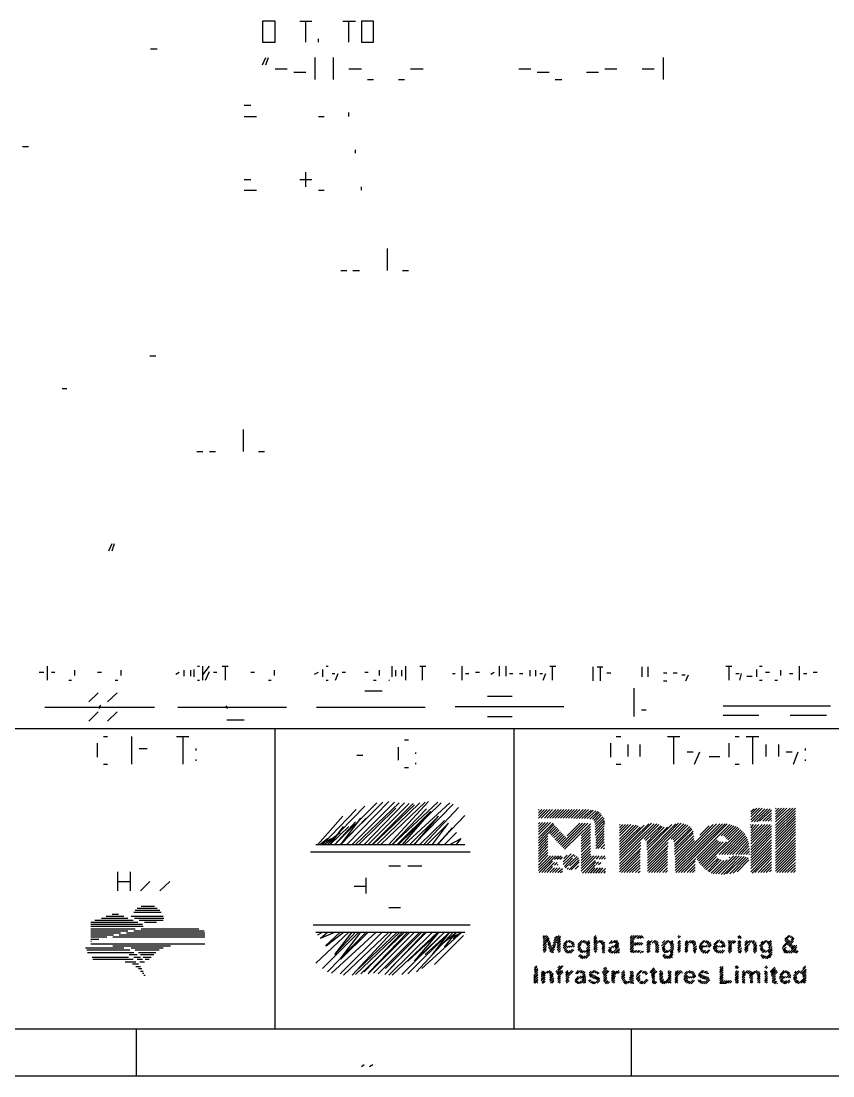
# Model space of a CAD drawing. Header units: millimetres. Extents: x 43 to 1147, y 31 to 811.
# Drawn here: x 673.1 to 819.9, y 31 to 221.9 of the extents above; entities that cross this region are included whole.
import ezdxf

# ---------------------------------------------------------------- set-up
doc = ezdxf.new("R2010")
doc.units = ezdxf.units.MM
doc.layers.add('LINES', color=7, linetype='Continuous')
doc.layers.add('RECTANGLES', color=3, linetype='Continuous')

msp = doc.modelspace()

# ---------------------------------------------------------------- linework, layer by layer
at = {"layer": 'LINES'}
for p, q in [((723.52, 221.92), (725.68, 221.92)), ((724.6, 218.08), (724.6, 221.92)), ((731.32, 221.92), (733.6, 221.92)), ((732.4, 218.08), (732.4, 221.92)), ((726.88, 218.08), (726.88, 218.68)), ((696.52, 216.88), (697.72, 216.88)), ((716.8, 214), (717.4, 215.32)), ((717.4, 214), (717.88, 215.32)), ((726.28, 211.36), (726.28, 215.32)), ((729.64, 211.36), (729.64, 215.32)), ((789.28, 211.36), (789.28, 215.32)), ((719.08, 213.28), (721.24, 213.28)), ((722.44, 212.68), (724.6, 212.68)), ((732.4, 213.28), (734.68, 213.28)), ((743.56, 213.28), (745.84, 213.28)), ((763.12, 213.28), (765.28, 213.28)), ((766.48, 212.68), (768.64, 212.68)), ((775.36, 212.68), (777.52, 212.68)), ((778.72, 213.28), (780.88, 213.28)), ((785.44, 213.28), (787.6, 213.28)), ((735.76, 211.36), (736.84, 211.36)), ((741.4, 211.36), (742.48, 211.36)), ((769.72, 211.36), (770.92, 211.36)), ((713.44, 206.68), (714.64, 206.68)), ((713.44, 204.64), (715.72, 204.64)), ((726.88, 204.64), (727.96, 204.64)), ((732.4, 204.64), (732.4, 205.36)), ((673.36, 199.24), (674.44, 199.24)), ((733.6, 198.04), (733.6, 198.64)), ((713.44, 193.24), (714.64, 193.24)), ((723.52, 193.24), (725.68, 193.24)), ((724.6, 191.92), (724.6, 194.56)), ((713.44, 191.32), (715.72, 191.32)), ((726.88, 191.32), (727.96, 191.32)), ((734.68, 191.32), (734.68, 191.92)), ((739.36, 176.8), (739.36, 180.76)), ((730.96, 176.8), (732.04, 176.8)), ((733.12, 176.8), (734.32, 176.8)), ((742.12, 176.8), (743.2, 176.8)), ((696.4, 161.32), (697.48, 161.32)), ((680.56, 155.44), (681.4, 155.44)), ((713.32, 144.04), (713.32, 148)), ((704.92, 144.04), (706, 144.04)), ((707.2, 144.04), (708.28, 144.04)), ((716.08, 144.04), (717.16, 144.04)), ((688.96, 126.04), (689.56, 127.36)), ((689.56, 126.04), (690.04, 127.36)), ((677.92, 102.64), (677.92, 105.16)), ((705.04, 105.16), (705.4, 105.16)), ((706, 102.64), (706, 105.16)), ((706, 103.6), (707.2, 105.16)), ((709.48, 105.16), (710.56, 105.16)), ((710.08, 102.64), (710.08, 105.16)), ((728.32, 105.16), (728.68, 105.16)), ((740.2, 103.24), (740.2, 105.16)), ((742.72, 102.64), (742.72, 105.16)), ((745.24, 105.16), (746.32, 105.16)), ((745.72, 102.64), (745.72, 105.16)), ((752.92, 102.64), (752.92, 105.16)), ((759.64, 103.36), (759.64, 105.16)), ((760.84, 103.36), (760.84, 105.16)), ((768.76, 105.16), (769.84, 105.16)), ((769.24, 102.64), (769.24, 105.16)), ((776.56, 102.52), (776.56, 105.04)), ((777.28, 105.04), (778.36, 105.04)), ((777.88, 102.52), (777.88, 105.04)), ((785.44, 103.24), (785.44, 105.04)), ((786.52, 103.24), (786.52, 105.04)), ((800.56, 105.16), (801.64, 105.16)), ((801.16, 102.64), (801.16, 105.16)), ((806.68, 105.16), (807.16, 105.16)), ((813.88, 102.64), (813.88, 105.16)), ((676.36, 104.08), (677.2, 104.08)), ((678.64, 104.08), (679.24, 104.08)), ((682.84, 103.48), (682.84, 104.44)), ((686.92, 104.08), (687.64, 104.08)), ((691.24, 103.48), (691.24, 104.44)), ((701.08, 103.72), (701.68, 104.08)), ((702.64, 103.36), (702.64, 104.44)), ((703.84, 103.36), (703.84, 104.44)), ((704.44, 103.24), (704.44, 104.56)), ((706.48, 102.64), (707.2, 104.2)), ((707.92, 104.08), (708.52, 104.08)), ((714.64, 104.08), (715.36, 104.08)), ((718.96, 103.48), (718.96, 104.44)), ((726.16, 103.72), (726.88, 104.08)), ((727.72, 103.24), (727.72, 104.56)), ((729.4, 103.84), (729.88, 103.84)), ((730, 102.64), (730.48, 103.84)), ((731.2, 104.08), (731.8, 104.08)), ((735.28, 104.08), (735.88, 104.08)), ((737.92, 103.48), (737.92, 104.44)), ((740.92, 103.36), (740.92, 104.44)), ((742, 103.36), (742, 104.44)), ((751.12, 103.84), (751.6, 103.84)), ((753.52, 103.84), (754.12, 103.84)), ((755.32, 104.08), (756.04, 104.08)), ((758.08, 103.72), (758.68, 104.08)), ((761.44, 103.84), (762.04, 103.84)), ((763.24, 103.84), (763.84, 103.84)), ((765.16, 103.36), (765.16, 104.44)), ((766.24, 103.36), (766.24, 104.44)), ((766.96, 103.84), (767.44, 103.84)), ((767.56, 102.64), (768.04, 103.84)), ((779.08, 103.96), (779.8, 103.96)), ((789.28, 103.96), (789.88, 103.96)), ((791.08, 103.96), (791.8, 103.96)), ((792.64, 103.6), (793.24, 103.6)), ((793.36, 102.52), (793.84, 103.6)), ((802.36, 103.84), (802.96, 103.84)), ((803.08, 102.64), (803.44, 103.84)), ((804.4, 103.36), (805.36, 103.36)), ((806.2, 103.24), (806.2, 104.56)), ((807.76, 104.08), (808.48, 104.08)), ((810.52, 103.48), (810.52, 104.44)), ((812.08, 103.84), (812.68, 103.84)), ((814.6, 103.84), (815.2, 103.84)), ((816.4, 104.08), (817.12, 104.08)), ((681.76, 102.64), (682.24, 102.64)), ((690.16, 102.64), (690.64, 102.64)), ((705.04, 102.64), (705.4, 102.64)), ((717.88, 102.64), (718.36, 102.64)), ((728.32, 102.64), (728.68, 102.64)), ((736.84, 102.64), (737.32, 102.64)), ((739.6, 102.64), (739.72, 102.64)), ((784, 96.04), (784, 101.2)), ((789.28, 102.52), (789.88, 102.52)), ((806.68, 102.64), (807.16, 102.64)), ((809.44, 102.64), (809.92, 102.64)), ((685.36, 98.68), (687.04, 100.36)), ((688.72, 98.68), (690.52, 100.36)), ((735.28, 100.72), (738.4, 100.72)), ((757.48, 99.76), (761.92, 99.76)), ((677.44, 97.72), (697.24, 97.72)), ((677.44, 97.72), (679.6, 97.72)), ((687.28, 97.72), (687.52, 98.08)), ((687.28, 97.48), (687.28, 97.72)), ((695.08, 97.72), (697.24, 97.72)), ((701.44, 97.72), (721.12, 97.72)), ((701.44, 97.72), (703.6, 97.72)), ((710.08, 97.72), (710.32, 97.96)), ((710.32, 97.48), (710.56, 97.72)), ((718.96, 97.72), (721.12, 97.72)), ((726.52, 97.72), (746.2, 97.72)), ((726.64, 97.72), (746.2, 97.72)), ((751.6, 97.84), (771.28, 97.84)), ((800.08, 97.96), (819.52, 97.96)), ((685.36, 95.2), (687.04, 96.88)), ((688.72, 95.2), (690.52, 96.88)), ((757.48, 96.04), (761.92, 96.04)), ((785.32, 97.24), (786.16, 97.24)), ((800.08, 96.28), (806.56, 96.28)), ((812.2, 96.28), (818.8, 96.28)), ((52.24, 93.88), (1137.16, 93.88)), ((710.32, 95.44), (713.44, 95.44)), ((719.08, 39.52), (719.08, 93.88)), ((762.28, 39.52), (762.28, 93.88)), ((688, 92.44), (688.72, 92.44)), ((693.16, 87.4), (693.16, 92.44)), ((701.2, 92.44), (703.48, 92.44)), ((702.4, 87.4), (702.4, 92.44)), ((742.48, 91.84), (743.2, 91.84)), ((780.76, 92.44), (781.6, 92.44)), ((790, 92.44), (792.28, 92.44)), ((791.2, 87.4), (791.2, 92.44)), ((802.24, 92.44), (802.96, 92.44)), ((804.28, 92.44), (806.56, 92.44)), ((805.48, 87.4), (805.48, 92.44)), ((686.92, 88.72), (686.92, 91.24)), ((694.48, 90.28), (695.92, 90.28)), ((704.8, 89.92), (704.8, 90.28)), ((741.4, 88.12), (741.4, 90.52)), ((779.8, 88.72), (779.8, 91.24)), ((782.92, 88.84), (782.92, 91)), ((785.08, 88.84), (785.08, 91)), ((801.16, 88.72), (801.16, 91.24)), ((807.88, 88.84), (807.88, 91)), ((810.16, 88.84), (810.16, 91)), ((814.96, 89.92), (814.96, 90.28)), ((704.8, 88), (704.8, 88.24)), ((733.84, 89.08), (734.92, 89.08)), ((744.52, 89.32), (744.52, 89.56)), ((793.6, 89.68), (794.68, 89.68)), ((794.92, 87.4), (795.88, 89.68)), ((797.56, 88.84), (799.48, 88.84)), ((811.48, 89.68), (812.56, 89.68)), ((812.8, 87.4), (813.64, 89.68)), ((814.96, 88), (814.96, 88.24)), ((688, 87.4), (688.72, 87.4)), ((742.48, 86.8), (743.2, 86.8)), ((744.52, 87.4), (744.52, 87.64)), ((780.76, 87.4), (781.6, 87.4)), ((802.24, 87.4), (802.96, 87.4)), ((729.88, 72.88), (737.44, 80.44)), ((730.84, 72.88), (738.52, 80.56)), ((732.04, 72.88), (739.6, 80.68)), ((733, 72.88), (740.68, 80.56)), ((733.6, 72.88), (741.52, 80.44)), ((735.16, 72.88), (742.48, 80.44)), ((735.88, 72.88), (743.32, 80.32)), ((736.6, 72.88), (744.04, 80.32)), ((737.44, 72.88), (745.24, 80.44)), ((738.16, 72.88), (746.2, 80.56)), ((739.6, 72.88), (746.8, 80.68)), ((740.32, 72.88), (748.48, 80.56)), ((741.4, 72.88), (749.08, 80.44)), ((742.48, 72.88), (750.64, 80.44)), ((744.16, 72.88), (751.24, 80.2)), ((727.6, 72.88), (733.72, 79.24)), ((728.56, 72.88), (735.28, 79.84)), ((734.2, 72.88), (740.92, 79.48)), ((736.72, 72.88), (744.28, 80.08)), ((740.2, 72.88), (746.44, 79.36)), ((741.16, 72.88), (747.16, 78.88)), ((742.12, 72.88), (747.28, 78.88)), ((745.96, 72.88), (752.2, 79.6)), ((766.72, 77.68), (768.28, 79.24)), ((766.72, 78.16), (767.8, 79.24)), ((766.72, 78.64), (767.32, 79.24)), ((766.72, 79.12), (766.84, 79.24)), ((767.2, 77.68), (768.76, 79.24)), ((767.8, 77.68), (769.24, 79.24)), ((768.28, 77.68), (769.84, 79.24)), ((768.76, 77.68), (770.32, 79.24)), ((769.24, 77.68), (770.8, 79.24)), ((769.72, 77.68), (771.28, 79.24)), ((770.2, 77.68), (771.76, 79.24)), ((770.68, 77.68), (772.24, 79.24)), ((771.16, 77.68), (772.72, 79.24)), ((771.64, 77.68), (773.2, 79.24)), ((772.12, 77.68), (773.68, 79.24)), ((772.6, 77.68), (774.16, 79.24)), ((773.08, 77.56), (774.76, 79.24)), ((773.56, 77.56), (775.24, 79.24)), ((774.04, 77.56), (775.72, 79.24)), ((774.52, 77.56), (776.2, 79.12)), ((775, 77.56), (776.56, 79.12)), ((775.48, 77.56), (777.04, 79)), ((775.96, 77.44), (777.4, 78.88)), ((776.44, 77.44), (777.64, 78.76)), ((776.68, 77.2), (777.88, 78.52)), ((776.8, 76.84), (778.12, 78.28)), ((805.12, 77.32), (807.16, 79.48)), ((805.12, 77.92), (806.68, 79.48)), ((805.12, 78.4), (806.2, 79.48)), ((805.12, 78.88), (805.72, 79.36)), ((805.24, 76.96), (807.64, 79.36)), ((805.72, 76.96), (808.12, 79.36)), ((806.2, 76.96), (808.6, 79.36)), ((806.68, 77.08), (808.84, 79.12)), ((807.28, 77.08), (808.84, 78.64)), ((809.56, 75.88), (813.16, 79.48)), ((809.56, 76.36), (812.68, 79.48)), ((809.56, 76.96), (812.2, 79.48)), ((809.56, 77.44), (811.6, 79.48)), ((809.56, 77.92), (811.12, 79.48)), ((809.56, 78.4), (810.64, 79.48)), ((809.56, 78.88), (810.16, 79.48)), ((809.56, 79.36), (809.68, 79.48)), ((809.56, 75.4), (813.16, 79)), ((809.56, 74.92), (813.16, 78.52)), ((726.76, 72.88), (731.32, 78.04)), ((729.88, 72.88), (733.6, 76.96)), ((730.96, 72.88), (735.52, 77.68)), ((730.96, 72.88), (734.56, 77.68)), ((743.44, 72.88), (748.6, 78.04)), ((744.28, 72.88), (748.6, 78.04)), ((745.24, 72.88), (749.68, 77.2)), ((746.56, 72.88), (750.4, 76.72)), ((747.52, 72.88), (750.4, 76.72)), ((748.36, 72.88), (753.4, 78.16)), ((766.72, 74.68), (768.88, 76.84)), ((766.72, 75.16), (768.4, 76.84)), ((766.72, 75.64), (767.92, 76.84)), ((766.72, 76.12), (767.44, 76.84)), ((766.72, 76.6), (766.96, 76.84)), ((766.72, 74.08), (769.36, 76.72)), ((766.72, 73.6), (769.48, 76.48)), ((770.68, 72.76), (774.64, 76.72)), ((770.92, 72.52), (775.12, 76.72)), ((771.16, 72.28), (775.6, 76.72)), ((771.4, 72.04), (776.08, 76.6)), ((771.88, 74.44), (774.16, 76.72)), ((776.92, 76.48), (778.36, 77.92)), ((776.92, 76), (778.6, 77.68)), ((776.92, 75.52), (778.6, 77.2)), ((776.92, 75.04), (778.6, 76.72)), ((778.6, 76.48), (778.6, 77.2)), ((781.36, 70.96), (787.12, 76.72)), ((781.36, 70), (788.08, 76.6)), ((781.36, 70.48), (787.6, 76.6)), ((781.36, 71.44), (786.64, 76.6)), ((781.36, 74.44), (783.4, 76.48)), ((781.36, 74.92), (782.92, 76.48)), ((781.36, 75.4), (782.44, 76.48)), ((781.36, 75.88), (781.96, 76.48)), ((781.36, 76.36), (781.48, 76.48)), ((785.8, 73.84), (788.44, 76.48)), ((786.28, 71.92), (790.84, 76.48)), ((786.4, 70.48), (792.52, 76.72)), ((786.4, 70.96), (792.04, 76.72)), ((786.4, 70), (793, 76.6)), ((786.4, 71.44), (791.56, 76.6)), ((790.72, 73.84), (793.36, 76.48)), ((791.44, 68.2), (799.96, 76.6)), ((791.44, 68.68), (799.48, 76.6)), ((791.44, 69.16), (798.88, 76.6)), ((791.44, 69.64), (798.28, 76.48)), ((791.56, 67.84), (800.44, 76.6)), ((792.04, 67.84), (800.8, 76.6)), ((795.28, 70.48), (801.28, 76.48)), ((805.12, 73), (808.6, 76.48)), ((805.12, 73.48), (808.12, 76.48)), ((805.12, 73.96), (807.64, 76.48)), ((805.12, 74.44), (807.16, 76.48)), ((805.12, 74.92), (806.56, 76.48)), ((805.12, 75.4), (806.08, 76.48)), ((805.12, 75.88), (805.6, 76.48)), ((805.12, 76.36), (805.12, 76.48)), ((807.76, 77.08), (808.84, 78.16)), ((808.24, 77.08), (808.84, 77.68)), ((808.84, 77.08), (808.84, 77.2)), ((809.56, 74.44), (813.16, 78.04)), ((809.56, 73.96), (813.16, 77.56)), ((809.56, 73.48), (813.16, 77.08)), ((809.56, 73), (813.16, 76.6)), ((727.96, 72.88), (730.84, 75.04)), ((729.04, 72.88), (732.4, 76.12)), ((729.04, 72.88), (731.44, 76.12)), ((748.48, 72.88), (751.12, 75.88)), ((749.68, 72.88), (751.84, 75.04)), ((766.72, 73.12), (769.72, 76.24)), ((768.76, 74.8), (769.96, 76)), ((769, 74.56), (770.2, 75.76)), ((769.24, 74.32), (770.44, 75.52)), ((769.48, 74.08), (770.68, 75.16)), ((769.72, 73.72), (770.92, 74.92)), ((769.96, 73.48), (771.16, 74.68)), ((774.4, 74.44), (776.08, 76.12)), ((774.4, 73.96), (776.08, 75.64)), ((774.4, 73.48), (776.08, 75.16)), ((774.4, 73), (776.08, 74.68)), ((776.92, 74.56), (778.6, 76.24)), ((777.04, 74.08), (778.6, 75.76)), ((777.04, 73.6), (778.6, 75.28)), ((777.04, 73.12), (778.6, 74.8)), ((781.36, 71.92), (785.8, 76.36)), ((781.36, 73.36), (784.36, 76.36)), ((781.36, 73.84), (783.88, 76.36)), ((781.36, 72.88), (784.72, 76.24)), ((781.36, 72.4), (785.08, 76)), ((786.04, 73.6), (788.8, 76.24)), ((786.28, 73.24), (789.04, 76.12)), ((786.28, 72.4), (790, 76)), ((786.28, 72.88), (789.4, 76)), ((791.08, 73.72), (793.72, 76.36)), ((791.2, 73.36), (794.08, 76.12)), ((791.32, 72.88), (794.32, 75.88)), ((791.32, 72.52), (794.44, 75.64)), ((791.32, 72.04), (794.68, 75.28)), ((791.32, 71.56), (794.68, 74.92)), ((795.88, 74.56), (797.56, 76.24)), ((796.48, 68.8), (803.32, 75.52)), ((799.36, 71.08), (803.56, 75.28)), ((799.72, 74.44), (801.64, 76.36)), ((799.84, 71.08), (803.8, 75.04)), ((800.2, 74.44), (802, 76.24)), ((800.32, 71.08), (804.04, 74.8)), ((800.44, 74.2), (802.36, 76.12)), ((800.68, 73.96), (802.72, 76)), ((800.92, 73.72), (802.96, 75.76)), ((805.12, 72.4), (808.84, 76.24)), ((805.12, 71.92), (808.84, 75.76)), ((805.12, 71.44), (808.84, 75.28)), ((805.12, 70.96), (808.84, 74.8)), ((809.56, 72.52), (813.16, 76.12)), ((809.56, 72.04), (813.16, 75.64)), ((809.56, 71.44), (813.16, 75.16)), ((809.56, 70.96), (813.16, 74.68)), ((726.4, 72.88), (753.4, 72.88)), ((727.12, 72.88), (728.56, 73.96)), ((727.12, 72.88), (729.28, 73.96)), ((750.64, 72.88), (752.68, 73.96)), ((751.84, 72.88), (752.68, 73.96)), ((766.72, 72.64), (768.4, 74.44)), ((766.72, 72.16), (768.4, 73.96)), ((766.72, 71.68), (768.4, 73.48)), ((766.72, 71.2), (768.4, 73)), ((770.2, 73.24), (771.4, 74.44)), ((770.44, 73), (771.64, 74.2)), ((774.4, 72.52), (776.08, 74.2)), ((774.4, 72.04), (776.08, 73.72)), ((774.4, 71.56), (776.08, 73.24)), ((774.4, 70.96), (776.08, 72.64)), ((777.04, 72.64), (778.6, 74.32)), ((777.04, 72.16), (778.6, 73.84)), ((777.4, 72.16), (778.6, 73.36)), ((778, 72.16), (778.72, 72.88)), ((781.36, 69.4), (785.2, 73.24)), ((781.36, 68.92), (785.2, 72.76)), ((786.4, 69.52), (790.12, 73.24)), ((786.4, 69.04), (790.12, 72.64)), ((791.32, 71.08), (794.8, 74.44)), ((791.44, 70.6), (794.8, 73.96)), ((791.44, 70.12), (794.92, 73.6)), ((795.4, 70.12), (799, 73.72)), ((795.64, 69.88), (799.24, 73.48)), ((795.76, 69.52), (799.6, 73.36)), ((796, 69.28), (800.08, 73.36)), ((796.24, 69.04), (800.68, 73.36)), ((800.8, 71.08), (804.16, 74.44)), ((801.28, 71.08), (804.4, 74.2)), ((801.76, 71.08), (804.52, 73.84)), ((802.36, 71.08), (804.64, 73.48)), ((802.84, 71.08), (804.76, 73.12)), ((803.32, 71.08), (804.76, 72.64)), ((805.12, 70.48), (808.84, 74.32)), ((805.12, 70), (808.84, 73.72)), ((805.12, 69.52), (808.84, 73.24)), ((805.12, 69.04), (808.84, 72.76)), ((809.56, 70.48), (813.16, 74.08)), ((809.56, 70), (813.16, 73.6)), ((809.56, 69.52), (813.16, 73.12)), ((809.56, 69.04), (813.16, 72.64)), ((725.44, 71.56), (754.36, 71.56)), ((766.72, 70.72), (768.4, 72.52)), ((766.72, 70.24), (768.4, 71.92)), ((766.72, 69.76), (768.4, 71.44)), ((766.72, 69.16), (768.4, 70.96)), ((766.72, 68.2), (769.36, 70.84)), ((766.72, 68.68), (768.88, 70.84)), ((766.84, 67.84), (769.84, 70.84)), ((769.6, 70.24), (770.32, 70.84)), ((770.08, 70.24), (770.8, 70.84)), ((771.16, 69.76), (772.6, 71.2)), ((771.16, 69.28), (773.08, 71.08)), ((771.28, 70.36), (771.88, 70.96)), ((771.52, 68.68), (773.68, 70.72)), ((773.2, 70.72), (773.32, 70.96)), ((774.4, 70.48), (776.08, 72.16)), ((774.4, 70), (776.08, 71.68)), ((774.4, 69.52), (776.08, 71.2)), ((774.4, 68.08), (777.16, 70.84)), ((774.4, 68.56), (776.68, 70.84)), ((774.4, 69.04), (776.2, 70.84)), ((777.16, 70.24), (777.64, 70.84)), ((777.64, 70.24), (778.24, 70.84)), ((778.12, 70.24), (778.72, 70.84)), ((778.48, 72.16), (778.72, 72.28)), ((781.36, 68.44), (785.2, 72.16)), ((781.36, 67.96), (785.08, 71.68)), ((781.72, 67.84), (785.08, 71.2)), ((782.2, 67.84), (785.08, 70.72)), ((786.4, 68.56), (790, 72.16)), ((786.4, 68.08), (790, 71.68)), ((786.64, 67.84), (790, 71.2)), ((787.12, 67.84), (790, 70.72)), ((796.72, 68.56), (798.88, 70.72)), ((798.76, 67.6), (802, 70.84)), ((799.24, 67.6), (802.48, 70.84)), ((799.72, 67.48), (802.96, 70.84)), ((800.2, 67.48), (803.44, 70.72)), ((800.68, 67.6), (803.92, 70.72)), ((803.8, 71.08), (804.88, 72.16)), ((804.28, 71.08), (804.88, 71.68)), ((804.76, 71.08), (804.88, 71.2)), ((805.12, 68.56), (808.84, 72.28)), ((805.12, 67.96), (808.84, 71.8)), ((805.36, 67.72), (808.84, 71.32)), ((805.84, 67.84), (808.84, 70.84)), ((809.56, 68.56), (813.16, 72.16)), ((809.56, 68.08), (813.16, 71.68)), ((809.8, 67.84), (813.16, 71.2)), ((810.28, 67.84), (813.16, 70.72)), ((739.6, 69.04), (741.76, 69.04)), ((743.08, 69.04), (745.6, 69.04)), ((767.32, 67.84), (769.24, 69.88)), ((767.8, 67.84), (769.6, 69.64)), ((768.28, 67.84), (769.24, 68.92)), ((769.6, 69.16), (770.08, 69.64)), ((770.08, 69.16), (770.2, 69.28)), ((770.56, 70.24), (771.04, 70.6)), ((771.4, 68.92), (772.84, 70.48)), ((772.24, 68.32), (774.04, 70.12)), ((772.36, 69.04), (773.92, 70.48)), ((772.6, 68.32), (774.04, 69.76)), ((773.32, 68.44), (773.92, 69.04)), ((774.64, 67.72), (776.92, 70)), ((775.12, 67.72), (777.04, 69.76)), ((775.6, 67.72), (776.92, 69.16)), ((777.04, 69.28), (777.52, 69.76)), ((777.52, 69.28), (778, 69.64)), ((778.6, 70.24), (778.84, 70.48)), ((782.68, 67.84), (785.08, 70.12)), ((783.16, 67.84), (785.08, 69.64)), ((783.64, 67.84), (785.08, 69.16)), ((787.6, 67.84), (790, 70.24)), ((788.08, 67.84), (790, 69.76)), ((788.56, 67.84), (790, 69.28)), ((792.52, 67.84), (795.16, 70.36)), ((793, 67.84), (795.04, 69.88)), ((793.6, 67.84), (795.04, 69.28)), ((794.08, 67.84), (795.04, 68.8)), ((795.16, 70.6), (795.16, 70.6)), ((796.96, 68.32), (799.12, 70.36)), ((797.32, 68.08), (799.36, 70.24)), ((797.56, 67.96), (799.72, 70.12)), ((797.92, 67.72), (800.2, 70)), ((798.28, 67.6), (800.8, 70.12)), ((801.16, 70.48), (801.28, 70.6)), ((801.28, 67.6), (804.28, 70.6)), ((801.88, 67.72), (804.64, 70.48)), ((802.6, 67.96), (804.76, 70.12)), ((806.44, 67.84), (808.84, 70.36)), ((806.92, 67.84), (808.84, 69.76)), ((807.4, 67.84), (808.84, 69.28)), ((807.88, 67.84), (808.84, 68.8)), ((810.76, 67.84), (813.16, 70.24)), ((811.24, 67.84), (813.16, 69.64)), ((811.72, 67.84), (813.16, 69.16)), ((690.64, 64.48), (690.64, 67.96)), ((692.92, 64.48), (692.92, 67.96)), ((735.52, 64), (735.52, 66.88)), ((768.76, 67.84), (769.6, 68.68)), ((769.24, 67.84), (770.08, 68.68)), ((769.72, 67.84), (770.56, 68.68)), ((770.2, 67.84), (771.04, 68.56)), ((770.68, 67.84), (771.04, 68.08)), ((771.88, 68.44), (772.12, 68.68)), ((776.08, 67.72), (776.92, 68.68)), ((776.56, 67.72), (777.4, 68.68)), ((777.04, 67.72), (777.88, 68.68)), ((777.52, 67.72), (778.36, 68.68)), ((778, 67.72), (778.84, 68.56)), ((778.6, 67.72), (778.84, 68.08)), ((784.24, 67.84), (785.08, 68.68)), ((784.72, 67.84), (785.08, 68.08)), ((789.16, 67.84), (790, 68.68)), ((789.64, 67.84), (790, 68.2)), ((794.56, 67.84), (795.04, 68.32)), ((795.04, 67.84), (795.04, 67.84)), ((808.48, 67.96), (808.84, 68.32)), ((812.32, 67.84), (813.16, 68.68)), ((812.8, 67.84), (813.16, 68.2)), ((690.64, 66.16), (692.92, 66.16)), ((694.72, 64.48), (696.4, 66.16)), ((698.2, 64.48), (700, 66.16)), ((733.36, 65.32), (735.52, 65.32)), ((694.12, 61.36), (697.72, 61.36)), ((694.12, 61.36), (697.72, 61.36)), ((694.12, 61.36), (697.72, 61.36)), ((694.12, 61.36), (697.72, 61.36)), ((694.84, 61.72), (697.24, 61.72)), ((694.84, 61.72), (697.24, 61.72)), ((694.84, 61.72), (697.24, 61.72)), ((694.84, 61.72), (697.24, 61.72)), ((739.6, 61.48), (741.76, 61.48)), ((686.44, 59.2), (693.4, 59.2)), ((686.44, 59.2), (693.4, 59.2)), ((686.44, 59.2), (693.4, 59.2)), ((686.44, 59.2), (693.4, 59.2)), ((687.64, 59.56), (692.44, 59.56)), ((687.64, 59.56), (692.44, 59.56)), ((687.64, 59.56), (692.44, 59.56)), ((687.64, 59.56), (692.44, 59.56)), ((688.48, 59.92), (691.72, 59.92)), ((688.48, 59.92), (691.72, 59.92)), ((688.48, 59.92), (691.72, 59.92)), ((688.48, 59.92), (691.72, 59.92)), ((689.56, 60.28), (690.76, 60.28)), ((689.56, 60.28), (690.76, 60.28)), ((689.56, 60.28), (690.76, 60.28)), ((689.56, 60.28), (690.76, 60.28)), ((693.04, 59.92), (698.8, 59.92)), ((693.52, 60.64), (698.44, 60.64)), ((693.52, 60.64), (698.44, 60.64)), ((693.52, 60.64), (698.44, 60.64)), ((693.52, 60.64), (698.44, 60.64)), ((693.64, 59.56), (698.92, 59.56)), ((693.64, 59.56), (698.92, 59.56)), ((693.76, 61), (698.2, 61)), ((693.76, 61), (698.2, 61)), ((693.76, 61), (698.2, 61)), ((693.76, 61), (698.2, 61)), ((694.48, 59.2), (698.8, 59.2)), ((694.48, 59.2), (698.8, 59.2)), ((685.72, 58.84), (694.24, 58.84)), ((685.72, 58.84), (694.24, 58.84)), ((685.72, 58.84), (694.24, 58.84)), ((685.72, 58.84), (694.24, 58.84)), ((685.72, 58.48), (695.08, 58.48)), ((685.72, 58.48), (695.08, 58.48)), ((685.72, 58.48), (695.08, 58.48)), ((685.72, 58.48), (695.08, 58.48)), ((685.72, 58.12), (695.2, 58.12)), ((685.72, 58.12), (695.2, 58.12)), ((685.72, 58.12), (695.2, 58.12)), ((685.72, 58.12), (695.2, 58.12)), ((685.72, 57.64), (693.76, 57.64)), ((685.72, 57.64), (693.76, 57.64)), ((685.72, 57.64), (693.76, 57.64)), ((685.72, 57.64), (693.76, 57.64)), ((685.72, 57.28), (692.44, 57.28)), ((685.72, 57.28), (692.44, 57.28)), ((685.72, 57.28), (692.44, 57.28)), ((685.72, 57.28), (692.44, 57.28)), ((693.52, 57.28), (706.24, 57.28)), ((694.84, 57.64), (705.28, 57.64)), ((695.44, 58.84), (697.6, 58.84)), ((696.4, 58.48), (696.4, 58.48)), ((696.4, 58.48), (696.4, 58.48)), ((725.92, 58.36), (754.36, 58.36)), ((685.72, 56.92), (691.12, 56.92)), ((685.72, 56.92), (691.12, 56.92)), ((685.72, 56.92), (691.12, 56.92)), ((685.72, 56.92), (691.12, 56.92)), ((685.72, 56.56), (689.8, 56.56)), ((685.72, 56.56), (689.8, 56.56)), ((685.72, 56.56), (689.8, 56.56)), ((685.72, 56.56), (689.8, 56.56)), ((685.72, 56.2), (688.6, 56.2)), ((685.72, 56.2), (688.6, 56.2)), ((685.72, 56.2), (688.6, 56.2)), ((685.72, 56.2), (688.6, 56.2)), ((685.72, 55.72), (687.16, 55.72)), ((685.72, 55.72), (687.16, 55.72)), ((685.72, 55.72), (687.16, 55.72)), ((685.72, 55.72), (687.16, 55.72)), ((689.68, 56.2), (706.36, 56.2)), ((689.68, 56.2), (706.36, 56.2)), ((690.88, 56.56), (706.36, 56.56)), ((690.88, 56.56), (706.36, 56.56)), ((692.2, 56.92), (706.36, 56.92)), ((692.2, 56.92), (706.36, 56.92)), ((726.4, 51.4), (732.4, 57.04)), ((726.4, 57.04), (753.4, 57.04)), ((726.76, 56.56), (727.6, 57.04)), ((727.24, 55.96), (728.56, 57.04)), ((727.24, 55.96), (729.88, 57.04)), ((727.6, 50.44), (734.2, 57.04)), ((728.2, 54.52), (730.84, 57.04)), ((728.32, 54.52), (731.44, 57.04)), ((728.56, 49.84), (735.52, 57.04)), ((729.28, 49.6), (737.32, 57.04)), ((729.88, 52.96), (733.6, 57.04)), ((729.88, 52.96), (733, 57.04)), ((730.84, 49.48), (738.4, 57.04)), ((730.84, 52.12), (734.56, 57.04)), ((730.96, 52.12), (735.88, 57.04)), ((731.44, 49.24), (739.6, 57.04)), ((733, 49.24), (740.2, 57.04)), ((733.6, 49.36), (741.64, 57.04)), ((734.2, 50.44), (741.16, 57.04)), ((734.56, 49.48), (742.48, 57.04)), ((735.16, 49.84), (742.12, 57.04)), ((735.88, 49.48), (743.44, 57.04)), ((736, 49.72), (743.08, 57.04)), ((736.84, 49.6), (744.28, 57.04)), ((737.68, 49.48), (745.24, 57.04)), ((738.88, 49.36), (746.2, 57.04)), ((739, 50.44), (745.6, 57.04)), ((739.6, 49.24), (747.52, 57.04)), ((739.96, 50.56), (746.44, 57.04)), ((740.2, 49.24), (748.48, 57.04)), ((742, 49.36), (749.68, 57.04)), ((743.08, 51.76), (748.72, 57.04)), ((743.08, 49.48), (750.64, 57.04)), ((744.28, 51.76), (748.72, 57.04)), ((744.64, 49.84), (751.24, 57.04)), ((745.24, 52.72), (749.68, 57.04)), ((745.6, 50.44), (752.8, 57.04)), ((746.2, 52.96), (750.64, 57.04)), ((747.52, 52.96), (750.64, 57.04)), ((747.88, 51.16), (753.16, 56.44)), ((748.48, 54.28), (751.84, 57.04)), ((749.68, 54.28), (751.84, 57.04)), ((750.64, 55.84), (752.8, 57.04)), ((751.24, 55.84), (752.8, 57.04)), ((767.56, 55.84), (768.16, 56.44)), ((767.56, 56.08), (767.8, 56.44)), ((767.56, 55.48), (768.4, 56.32)), ((767.56, 55.12), (768.52, 56.08)), ((767.56, 54.76), (768.64, 55.96)), ((768.28, 55.24), (768.64, 55.6)), ((769.36, 55), (770.68, 56.32)), ((769.48, 55.48), (770.44, 56.44)), ((769.6, 55.96), (770.08, 56.32)), ((769.96, 55.36), (770.68, 56.08)), ((770.08, 55), (770.68, 55.72)), ((771.16, 54.52), (772.24, 55.48)), ((771.28, 54.88), (771.88, 55.48)), ((772.24, 55.12), (772.48, 55.48)), ((773.8, 54.4), (774.88, 55.48)), ((773.8, 54.76), (774.52, 55.48)), ((774.76, 55.12), (775.12, 55.48)), ((775.24, 54.88), (775.84, 55.48)), ((776.68, 56.08), (777.04, 56.44)), ((776.68, 55.72), (777.16, 56.2)), ((776.68, 55.36), (777.16, 55.96)), ((776.68, 55.12), (777.28, 55.6)), ((776.68, 54.4), (777.76, 55.48)), ((777.76, 55.12), (778.12, 55.48)), ((778, 55), (778.36, 55.48)), ((779.56, 54.88), (780.04, 55.48)), ((779.92, 55), (780.52, 55.48)), ((780.4, 55.12), (780.76, 55.48)), ((780.64, 55), (781, 55.48)), ((783.28, 55.36), (784.36, 56.44)), ((783.28, 55.72), (784, 56.44)), ((783.28, 56.08), (783.64, 56.44)), ((783.28, 55), (784, 55.72)), ((784, 55.84), (784.6, 56.44)), ((784.48, 55.84), (784.96, 56.44)), ((784.72, 55.84), (785.32, 56.44)), ((785.08, 55.96), (785.56, 56.32)), ((785.56, 55.96), (785.68, 56.08)), ((786.28, 54.52), (787.24, 55.48)), ((786.28, 55.12), (786.64, 55.48)), ((787.24, 55), (787.72, 55.48)), ((787.6, 55.12), (787.96, 55.48)), ((788.92, 54.52), (790, 55.48)), ((789.04, 54.16), (790.24, 55.48)), ((789.04, 55), (789.52, 55.48)), ((790.36, 55), (790.96, 55.48)), ((791.92, 56.2), (792.16, 56.44)), ((791.92, 55.12), (792.28, 55.48)), ((792.04, 55.96), (792.4, 56.32)), ((793.24, 54.52), (794.2, 55.48)), ((793.24, 55.12), (793.6, 55.48)), ((794.08, 55), (794.56, 55.48)), ((794.44, 55), (794.8, 55.48)), ((795.76, 54.4), (796.84, 55.48)), ((795.88, 54.76), (796.6, 55.48)), ((796.84, 55.12), (797.2, 55.48)), ((798.28, 54.28), (799.48, 55.6)), ((798.4, 54.76), (799.12, 55.48)), ((799.48, 55.12), (799.84, 55.48)), ((801.04, 54.4), (802.12, 55.48)), ((801.04, 54.76), (801.76, 55.48)), ((801.04, 55), (801.4, 55.48)), ((801.04, 55.36), (801.04, 55.48)), ((802.72, 56.2), (803.08, 56.44)), ((802.72, 55.24), (803.08, 55.48)), ((802.84, 55.96), (803.32, 56.32)), ((803.2, 55.96), (803.44, 56.08)), ((804.04, 54.52), (805, 55.48)), ((804.04, 55.12), (804.4, 55.48)), ((804.88, 55), (805.36, 55.48)), ((805.36, 55.12), (805.72, 55.48)), ((806.68, 54.52), (807.76, 55.48)), ((806.8, 54.28), (808, 55.48)), ((808.12, 55), (808.72, 55.48)), ((808.84, 55.48), (808.84, 55.48)), ((810.76, 54.04), (812.2, 55.48)), ((810.88, 54.4), (811.96, 55.48)), ((811.24, 55.48), (812.2, 56.44)), ((811.24, 55.72), (811.96, 56.44)), ((811.36, 55.24), (811.84, 55.72)), ((811.72, 54.64), (812.92, 55.84)), ((812.2, 56.08), (812.44, 56.32)), ((812.44, 55.96), (812.68, 56.2)), ((812.44, 55.6), (812.8, 56.08)), ((684.76, 54.16), (691.72, 54.16)), ((684.76, 54.16), (691.72, 54.16)), ((684.76, 54.16), (691.72, 54.16)), ((684.76, 54.16), (691.72, 54.16)), ((685, 53.8), (692.8, 53.8)), ((685, 53.8), (692.8, 53.8)), ((685, 53.8), (692.8, 53.8)), ((685, 53.8), (692.8, 53.8)), ((685.72, 55.36), (685.84, 55.36)), ((685.72, 55.36), (685.84, 55.36)), ((685.72, 55.36), (685.84, 55.36)), ((685.72, 55.36), (685.84, 55.36)), ((685.72, 54.88), (706.36, 54.88)), ((685.72, 54.88), (706.36, 54.88)), ((685.72, 54.88), (706.36, 54.88)), ((685.72, 54.88), (706.36, 54.88)), ((689.68, 54.52), (700.12, 54.52)), ((689.68, 54.52), (700.12, 54.52)), ((689.68, 54.52), (700.12, 54.52)), ((689.68, 54.52), (700.12, 54.52)), ((693.04, 54.16), (698.8, 54.16)), ((693.76, 53.8), (698.08, 53.8)), ((767.56, 54.52), (768.16, 55.12)), ((767.56, 54.16), (768.16, 54.76)), ((767.56, 53.8), (768.16, 54.4)), ((767.56, 53.56), (768.04, 54.04)), ((767.68, 53.32), (768.04, 53.68)), ((768.04, 53.68), (768.04, 54.28)), ((768.16, 55.36), (768.16, 55.36)), ((768.4, 55), (768.76, 55.36)), ((768.4, 54.76), (768.88, 55.12)), ((768.52, 54.52), (768.88, 54.88)), ((768.52, 54.16), (769, 54.64)), ((768.64, 53.92), (769.12, 54.4)), ((768.76, 53.68), (769.84, 54.76)), ((768.76, 53.44), (769.72, 54.4)), ((769, 53.32), (769.6, 53.92)), ((769.24, 54.52), (769.96, 55.24)), ((770.08, 54.76), (770.68, 55.36)), ((770.08, 54.4), (770.68, 55)), ((770.08, 54.16), (770.68, 54.76)), ((770.08, 53.8), (770.68, 54.4)), ((770.2, 53.56), (770.68, 54.04)), ((770.32, 53.32), (770.68, 53.68)), ((771.16, 54.16), (771.76, 54.76)), ((771.28, 53.92), (771.88, 54.52)), ((771.4, 53.68), (771.76, 54.04)), ((771.52, 53.44), (771.88, 53.8)), ((771.64, 53.32), (772, 53.68)), ((771.88, 54.16), (772.24, 54.52)), ((771.88, 53.2), (772.36, 53.68)), ((772.12, 53.2), (772.84, 53.92)), ((772.24, 54.28), (772.6, 54.52)), ((772.48, 55.12), (772.72, 55.36)), ((772.48, 53.2), (773.08, 53.8)), ((772.6, 54.88), (772.96, 55.24)), ((772.6, 54.28), (773.2, 54.88)), ((772.72, 54.76), (773.08, 55.12)), ((772.96, 54.28), (773.2, 54.52)), ((773.8, 54.16), (774.4, 54.76)), ((773.8, 53.8), (774.28, 54.28)), ((773.92, 53.68), (774.4, 54.04)), ((774.16, 53.44), (774.52, 53.8)), ((774.28, 53.32), (774.64, 53.68)), ((774.52, 53.32), (775, 53.68)), ((775, 55), (775.36, 55.36)), ((775, 53.32), (775.96, 54.28)), ((775.36, 54.76), (775.96, 55.24)), ((775.36, 54.04), (775.96, 54.64)), ((775.36, 53.44), (775.96, 53.92)), ((775.36, 53.08), (775.96, 53.68)), ((775.48, 54.52), (775.96, 55)), ((776.68, 54.76), (777.28, 55.36)), ((776.68, 54.04), (777.28, 54.64)), ((776.68, 53.8), (777.28, 54.28)), ((776.8, 53.44), (777.28, 53.92)), ((776.92, 53.32), (777.16, 53.56)), ((778.12, 54.88), (778.6, 55.24)), ((778.24, 54.64), (778.72, 55.12)), ((778.24, 54.28), (778.72, 54.76)), ((778.24, 53.92), (778.72, 54.52)), ((778.24, 53.68), (778.72, 54.16)), ((778.24, 53.32), (778.72, 53.8)), ((779.32, 53.68), (780.16, 54.52)), ((779.44, 54.16), (779.56, 54.28)), ((779.44, 53.44), (779.92, 54.04)), ((779.56, 53.32), (779.92, 53.68)), ((779.8, 53.2), (780.16, 53.56)), ((780.04, 53.2), (781.24, 54.4)), ((780.16, 54.16), (781.12, 55.24)), ((780.4, 53.2), (781.36, 54.04)), ((780.52, 54.28), (781.24, 55)), ((780.64, 54.04), (781.24, 54.76)), ((780.76, 53.2), (781.36, 53.8)), ((783.28, 54.76), (783.88, 55.36)), ((783.28, 54.04), (784.36, 55.12)), ((783.28, 54.4), (784, 55.12)), ((783.28, 53.8), (783.88, 54.4)), ((783.28, 53.44), (783.88, 54.04)), ((783.52, 53.32), (783.88, 53.8)), ((783.76, 53.32), (784.24, 53.68)), ((784.12, 54.64), (784.72, 55.12)), ((784.12, 53.32), (784.48, 53.68)), ((784.48, 54.64), (784.96, 55.12)), ((784.48, 53.32), (784.84, 53.68)), ((784.72, 53.32), (785.08, 53.68)), ((784.84, 54.64), (785.32, 55.12)), ((785.08, 53.2), (785.44, 53.56)), ((785.2, 54.64), (785.56, 55)), ((785.44, 53.32), (785.68, 53.56)), ((786.28, 54.76), (786.88, 55.36)), ((786.28, 54.16), (787, 54.88)), ((786.28, 53.8), (786.88, 54.4)), ((786.28, 53.44), (786.88, 54.04)), ((786.4, 53.32), (786.88, 53.68)), ((787.72, 54.88), (788.2, 55.36)), ((787.84, 54.64), (788.32, 55.12)), ((787.84, 54.4), (788.32, 54.88)), ((787.84, 54.04), (788.44, 54.64)), ((787.84, 53.68), (788.44, 54.28)), ((787.84, 53.44), (788.44, 53.92)), ((788.08, 53.32), (788.44, 53.56)), ((789.04, 53.92), (789.52, 54.4)), ((789.16, 53.68), (789.52, 54.16)), ((789.28, 53.44), (789.64, 53.92)), ((789.4, 53.32), (789.88, 53.68)), ((789.64, 53.32), (790.12, 53.68)), ((790, 53.32), (791.2, 54.4)), ((790.24, 55.12), (790.48, 55.36)), ((790.48, 53.44), (791.2, 54.04)), ((790.6, 54.76), (791.08, 55.36)), ((790.6, 54.52), (791.08, 55)), ((790.6, 54.16), (791.2, 54.76)), ((790.6, 53.2), (791.08, 53.68)), ((791.92, 54.88), (792.4, 55.36)), ((791.92, 54.52), (792.4, 55)), ((791.92, 54.16), (792.4, 54.64)), ((791.92, 53.8), (792.4, 54.4)), ((791.92, 53.56), (792.4, 54.04)), ((792.04, 53.32), (792.4, 53.68)), ((793.24, 54.76), (793.72, 55.36)), ((793.24, 54.16), (793.84, 54.76)), ((793.24, 53.8), (793.72, 54.4)), ((793.24, 53.44), (793.72, 54.04)), ((793.36, 53.32), (793.72, 53.68)), ((794.56, 54.88), (795.04, 55.36)), ((794.68, 54.64), (795.16, 55.12)), ((794.68, 54.4), (795.16, 54.88)), ((794.68, 54.04), (795.28, 54.52)), ((794.68, 53.68), (795.28, 54.16)), ((794.8, 53.44), (795.28, 53.92)), ((794.92, 53.2), (795.16, 53.56)), ((795.76, 54.16), (796.36, 54.64)), ((795.88, 53.92), (796.6, 54.52)), ((796, 53.68), (796.36, 54.04)), ((796.12, 53.44), (796.48, 53.8)), ((796.36, 53.32), (796.72, 53.68)), ((796.48, 53.2), (796.96, 53.68)), ((796.6, 54.28), (796.84, 54.52)), ((796.84, 53.2), (797.56, 53.8)), ((796.96, 54.28), (797.2, 54.64)), ((797.08, 55.12), (797.44, 55.36)), ((797.2, 54.88), (797.56, 55.24)), ((797.2, 53.2), (797.68, 53.8)), ((797.32, 54.64), (797.8, 55.12)), ((797.32, 54.28), (797.92, 54.88)), ((797.56, 54.28), (797.92, 54.64)), ((798.28, 54.04), (799, 54.64)), ((798.4, 53.8), (799.12, 54.52)), ((798.52, 53.56), (799, 54.04)), ((798.76, 53.44), (799, 53.8)), ((798.88, 53.32), (799.24, 53.68)), ((799.12, 53.2), (799.6, 53.68)), ((799.24, 54.28), (799.48, 54.52)), ((799.48, 53.2), (800.08, 53.8)), ((799.6, 54.28), (800.32, 55)), ((799.72, 55), (799.96, 55.36)), ((799.84, 54.88), (800.2, 55.24)), ((799.84, 54.28), (800.44, 54.76)), ((799.84, 53.2), (800.32, 53.68)), ((800.2, 54.28), (800.44, 54.52)), ((801.04, 54.04), (801.64, 54.76)), ((801.04, 53.68), (801.64, 54.4)), ((801.04, 53.44), (801.64, 54.04)), ((801.16, 53.2), (801.64, 53.68)), ((801.88, 55), (802.36, 55.36)), ((802.72, 54.88), (803.32, 55.36)), ((802.72, 54.52), (803.32, 55.12)), ((802.72, 54.16), (803.32, 54.76)), ((802.72, 53.92), (803.32, 54.52)), ((802.72, 53.56), (803.44, 54.16)), ((802.84, 53.32), (803.44, 53.8)), ((803.08, 53.2), (803.44, 53.56)), ((804.04, 54.76), (804.64, 55.36)), ((804.04, 54.16), (804.88, 54.88)), ((804.04, 53.8), (804.64, 54.52)), ((804.04, 53.56), (804.64, 54.16)), ((804.16, 53.32), (804.64, 53.8)), ((805.48, 54.88), (805.84, 55.36)), ((805.6, 54.64), (806.08, 55.12)), ((805.6, 54.4), (806.08, 54.88)), ((805.6, 54.04), (806.2, 54.64)), ((805.6, 53.68), (806.2, 54.4)), ((805.6, 53.44), (806.2, 54.04)), ((805.72, 53.2), (806.2, 53.68)), ((806.8, 53.92), (807.28, 54.4)), ((806.92, 55), (807.28, 55.36)), ((806.92, 53.68), (807.28, 54.16)), ((807.04, 53.56), (807.4, 53.92)), ((807.16, 53.32), (807.64, 53.8)), ((807.4, 53.32), (807.76, 53.68)), ((807.76, 53.32), (808.96, 54.4)), ((808, 55.12), (808.24, 55.36)), ((808.24, 54.76), (808.84, 55.36)), ((808.24, 53.44), (808.96, 54.04)), ((808.36, 54.52), (808.84, 55)), ((808.36, 54.16), (808.84, 54.76)), ((808.36, 53.2), (808.96, 53.8)), ((810.88, 53.8), (811.48, 54.28)), ((811, 53.56), (811.36, 53.92)), ((811.12, 53.32), (811.48, 53.8)), ((811.36, 53.2), (811.72, 53.68)), ((811.6, 53.2), (812.08, 53.68)), ((811.96, 54.52), (812.8, 55.36)), ((811.96, 53.2), (813.4, 54.64)), ((812.08, 54.4), (812.56, 54.76)), ((812.32, 54.16), (812.68, 54.52)), ((812.32, 53.2), (813.4, 54.28)), ((812.44, 53.92), (813.04, 54.64)), ((812.8, 53.32), (813.28, 53.92)), ((813.04, 53.32), (813.52, 53.68)), ((813.28, 53.2), (813.64, 53.56)), ((685.12, 53.32), (693.52, 53.32)), ((685.12, 53.32), (693.52, 53.32)), ((685.12, 53.32), (693.52, 53.32)), ((685.12, 53.32), (693.52, 53.32)), ((685.96, 52.48), (692.56, 52.48)), ((685.96, 52.48), (692.56, 52.48)), ((685.96, 52.48), (692.56, 52.48)), ((685.96, 52.48), (692.56, 52.48)), ((686.08, 52.12), (693.4, 52.12)), ((686.08, 52.12), (693.4, 52.12)), ((686.08, 52.12), (693.4, 52.12)), ((686.08, 52.12), (693.4, 52.12)), ((691.96, 51.64), (693.88, 51.64)), ((691.96, 51.64), (693.88, 51.64)), ((691.96, 51.64), (693.88, 51.64)), ((691.96, 51.64), (693.88, 51.64)), ((692.68, 52.96), (694.12, 52.96)), ((692.68, 52.96), (694.12, 52.96)), ((692.68, 52.96), (694.12, 52.96)), ((692.68, 52.96), (694.12, 52.96)), ((693.52, 52.48), (694.72, 52.48)), ((694.12, 52.12), (695.08, 52.12)), ((694.36, 53.32), (697.48, 53.32)), ((694.6, 51.64), (695.44, 51.64)), ((694.72, 52.96), (697.12, 52.96)), ((695.2, 52.48), (696.64, 52.48)), ((695.56, 52.12), (696.28, 52.12)), ((769.24, 53.32), (769.48, 53.44)), ((773.92, 52.6), (774.28, 52.96)), ((774.16, 52.48), (774.52, 52.84)), ((774.28, 52.36), (774.76, 52.72)), ((774.52, 52.24), (775.12, 52.72)), ((774.88, 52.24), (775.96, 53.32)), ((775.24, 52.24), (775.96, 52.96)), ((778.48, 53.2), (778.72, 53.44)), ((781.12, 53.2), (781.36, 53.44)), ((789.16, 52.72), (789.4, 52.96)), ((789.28, 52.48), (789.64, 52.96)), ((789.4, 52.36), (789.88, 52.72)), ((789.64, 52.24), (790.12, 52.72)), ((790, 52.24), (791.08, 53.44)), ((790.36, 52.24), (791.08, 53.08)), ((790.84, 52.36), (790.96, 52.6)), ((806.92, 52.72), (807.16, 52.96)), ((807.04, 52.48), (807.4, 52.84)), ((807.16, 52.36), (807.64, 52.72)), ((807.4, 52.24), (807.88, 52.72)), ((807.76, 52.24), (808.96, 53.44)), ((808, 52.24), (808.96, 53.08)), ((808.48, 52.36), (808.72, 52.6)), ((693.28, 51.28), (694.36, 51.28)), ((693.28, 51.28), (694.36, 51.28)), ((693.28, 51.28), (694.36, 51.28)), ((693.28, 51.28), (694.36, 51.28)), ((693.88, 50.8), (694.72, 50.8)), ((693.88, 50.8), (694.72, 50.8)), ((693.88, 50.8), (694.72, 50.8)), ((693.88, 50.8), (694.72, 50.8)), ((694.36, 50.44), (694.96, 50.44)), ((694.36, 50.44), (694.96, 50.44)), ((694.36, 50.44), (694.96, 50.44)), ((694.36, 50.44), (694.96, 50.44)), ((694.72, 49.96), (695.2, 49.96)), ((694.72, 49.96), (695.2, 49.96)), ((694.72, 49.96), (695.2, 49.96)), ((694.72, 49.96), (695.2, 49.96)), ((766, 50.56), (766.36, 50.92)), ((766, 50.2), (766.48, 50.8)), ((766, 49.96), (766.6, 50.44)), ((766, 49.6), (766.6, 50.2)), ((766, 49.24), (766.6, 49.84)), ((767.2, 48.88), (768.4, 49.96)), ((767.2, 49.6), (767.68, 49.96)), ((767.2, 49.24), (767.92, 49.84)), ((767.32, 49.96), (767.44, 49.96)), ((768.28, 49.6), (768.76, 50.08)), ((768.64, 49.6), (769, 49.96)), ((768.76, 49.36), (769.12, 49.84)), ((769.84, 49.84), (770.08, 50.08)), ((769.96, 49.6), (771.16, 50.92)), ((770.08, 49.48), (770.8, 50.08)), ((770.2, 50.2), (770.92, 50.92)), ((770.2, 50.56), (770.56, 50.92)), ((770.2, 49.24), (771.04, 50.08)), ((770.2, 48.88), (771.16, 49.84)), ((771.64, 49), (772.72, 50.08)), ((771.64, 49.6), (772, 50.08)), ((771.64, 48.64), (772.96, 49.96)), ((771.64, 49.24), (772.12, 49.84)), ((772.12, 49.84), (772.12, 49.84)), ((773.44, 49.48), (773.92, 50.08)), ((773.68, 49.48), (774.28, 50.08)), ((774.28, 49.6), (774.64, 50.08)), ((774.52, 49.6), (774.88, 49.96)), ((774.64, 49.36), (775.12, 49.84)), ((775.84, 49.24), (776.68, 50.08)), ((775.84, 49.6), (776.2, 49.96)), ((776.44, 49.6), (776.92, 50.08)), ((776.92, 49.6), (777.16, 49.96)), ((777.16, 49.6), (777.4, 49.84)), ((777.28, 49.48), (777.64, 49.72)), ((778.24, 49.72), (779.08, 50.56)), ((778.36, 49.48), (779.08, 50.2)), ((778.48, 50.32), (778.84, 50.68)), ((778.48, 49.24), (779.32, 50.08)), ((778.48, 49), (779.44, 49.96)), ((779.92, 48.76), (781.24, 50.08)), ((779.92, 49.84), (780.28, 50.08)), ((779.92, 49.12), (780.88, 49.96)), ((779.92, 49.48), (780.52, 49.96)), ((780.52, 49.84), (780.52, 49.84)), ((781, 49.6), (781.36, 49.84)), ((781.72, 49.6), (782.2, 50.08)), ((781.72, 49.24), (782.32, 49.84)), ((783.28, 49.48), (783.76, 49.96)), ((783.28, 49.84), (783.52, 49.96)), ((783.28, 49.12), (783.88, 49.72)), ((784.36, 49), (785.44, 50.08)), ((784.48, 49.36), (785.2, 50.08)), ((785.44, 49.6), (785.8, 49.96)), ((785.68, 49.6), (786.04, 49.96)), ((785.92, 49.48), (786.28, 49.84)), ((786.88, 49.72), (787.6, 50.56)), ((787, 49.6), (787.72, 50.32)), ((787.12, 49.36), (787.84, 50.08)), ((787.12, 49.12), (788.08, 49.96)), ((788.56, 49.84), (788.8, 50.08)), ((788.56, 49.48), (789.04, 49.96)), ((788.56, 49.24), (789.16, 49.72)), ((790.12, 49.72), (790.36, 50.08)), ((790.12, 49.48), (790.72, 49.96)), ((790.12, 49.12), (790.72, 49.72)), ((791.44, 49.12), (792.4, 50.08)), ((791.44, 49.36), (792.04, 50.08)), ((791.44, 48.76), (792.64, 49.96)), ((791.44, 49.72), (791.68, 49.96)), ((792.64, 49.6), (792.76, 49.72)), ((793, 49), (794.08, 50.08)), ((793.12, 49.48), (793.6, 49.96)), ((793.96, 49.6), (794.32, 49.96)), ((794.2, 49.6), (794.56, 49.96)), ((794.44, 49.48), (794.8, 49.84)), ((795.64, 49.36), (796.36, 50.08)), ((796.24, 49.6), (796.6, 50.08)), ((796.6, 49.72), (796.96, 49.96)), ((796.84, 49.6), (797.2, 49.96)), ((797.08, 49.48), (797.32, 49.72)), ((799.48, 50.2), (800.08, 50.8)), ((799.48, 50.56), (799.72, 50.8)), ((799.48, 49.84), (800.08, 50.56)), ((799.48, 49.6), (800.08, 50.2)), ((799.48, 49.24), (800.08, 49.84)), ((802.24, 50.68), (802.48, 50.92)), ((802.24, 49.72), (802.6, 50.08)), ((802.24, 49.36), (802.84, 49.96)), ((802.24, 49.12), (802.84, 49.72)), ((802.36, 50.44), (802.72, 50.92)), ((802.6, 50.44), (802.84, 50.68)), ((803.56, 49), (804.52, 50.08)), ((803.56, 49.72), (803.92, 50.08)), ((803.56, 49.36), (804.04, 49.84)), ((804.04, 49.84), (804.04, 49.84)), ((804.4, 49.6), (804.88, 50.08)), ((804.64, 49.48), (805.12, 49.96)), ((804.88, 48.76), (806.2, 50.08)), ((804.88, 49.12), (805.84, 49.96)), ((804.88, 49.36), (805.36, 49.84)), ((806.08, 49.6), (806.44, 49.96)), ((806.2, 49.36), (806.68, 49.84)), ((807.64, 50.56), (808, 50.92)), ((807.64, 49.84), (807.76, 50.08)), ((807.64, 49.48), (808, 49.96)), ((807.64, 49.24), (808.12, 49.72)), ((807.88, 50.44), (808.12, 50.68)), ((808.6, 49.84), (809.44, 50.68)), ((808.72, 49.72), (809.56, 50.44)), ((808.84, 49.36), (809.56, 50.2)), ((808.84, 49.12), (809.8, 50.08)), ((808.96, 48.88), (809.92, 49.84)), ((810.28, 48.88), (811.48, 50.08)), ((810.4, 49.24), (811.12, 50.08)), ((811.36, 49.72), (811.72, 49.96)), ((811.6, 49.6), (811.96, 49.84)), ((811.72, 49.36), (812.08, 49.72)), ((812.8, 49.12), (813.76, 50.08)), ((812.8, 48.76), (814, 49.96)), ((813.04, 49.6), (813.28, 49.96)), ((814, 49.6), (814.96, 50.68)), ((814.24, 49.48), (815.08, 50.32)), ((814.36, 49.36), (815.08, 50.08)), ((814.48, 50.44), (814.96, 50.92)), ((814.48, 49.12), (815.08, 49.72)), ((695.08, 49.6), (695.32, 49.6)), ((695.08, 49.6), (695.32, 49.6)), ((695.08, 49.6), (695.32, 49.6)), ((695.08, 49.6), (695.32, 49.6)), ((695.32, 49.24), (695.56, 49.24)), ((695.32, 49.24), (695.56, 49.24)), ((695.32, 49.24), (695.56, 49.24)), ((695.32, 49.24), (695.56, 49.24)), ((766, 48.88), (766.6, 49.48)), ((766, 47.8), (766, 49.36)), ((766, 48.64), (766.6, 49.24)), ((766, 48.28), (766.6, 48.88)), ((766, 47.92), (766.6, 48.52)), ((766.12, 47.8), (766.6, 48.28)), ((766.48, 47.8), (766.6, 47.92)), ((767.2, 48.52), (767.92, 49.24)), ((767.2, 48.28), (767.92, 48.88)), ((767.32, 47.92), (767.92, 48.52)), ((767.44, 47.8), (767.92, 48.16)), ((768.76, 49.12), (769.36, 49.6)), ((768.76, 48.76), (769.36, 49.36)), ((768.76, 48.4), (769.36, 49.12)), ((768.76, 48.16), (769.48, 48.76)), ((768.88, 47.8), (769.48, 48.4)), ((769.12, 47.8), (769.48, 48.16)), ((770.2, 48.52), (770.68, 49.12)), ((770.2, 48.28), (770.68, 48.76)), ((770.2, 47.92), (770.68, 48.4)), ((770.44, 47.8), (770.68, 48.04)), ((771.64, 48.28), (772.24, 48.88)), ((771.64, 48.04), (772.12, 48.52)), ((771.76, 47.8), (772.24, 48.28)), ((773.32, 48.04), (774.4, 49.12)), ((773.32, 48.28), (773.92, 49)), ((773.44, 47.92), (773.8, 48.16)), ((773.68, 47.8), (774.04, 48.04)), ((773.92, 47.68), (774.4, 48.16)), ((774.28, 48.64), (775.12, 49.48)), ((774.28, 47.8), (775.24, 48.64)), ((774.52, 48.28), (775.24, 49)), ((774.64, 48.64), (775.12, 49.24)), ((774.76, 47.8), (775.24, 48.28)), ((775, 47.8), (775.24, 48.04)), ((775.72, 48.16), (775.96, 48.4)), ((775.84, 48.04), (776.2, 48.4)), ((775.96, 49), (776.32, 49.48)), ((776.08, 48.88), (776.56, 49.36)), ((776.08, 47.92), (776.44, 48.16)), ((776.32, 48.76), (776.8, 49.24)), ((776.32, 47.8), (776.68, 48.04)), ((776.56, 48.64), (777.04, 49.12)), ((776.56, 47.68), (776.92, 48.04)), ((776.8, 48.64), (777.28, 49)), ((776.8, 47.68), (777.76, 48.64)), ((777.04, 48.52), (777.52, 48.88)), ((777.28, 48.4), (777.64, 48.76)), ((777.28, 47.8), (777.76, 48.28)), ((778.48, 48.64), (779.08, 49.24)), ((778.48, 48.28), (779.08, 48.88)), ((778.6, 48.04), (779.08, 48.64)), ((778.72, 47.8), (779.2, 48.28)), ((778.84, 47.68), (779.32, 48.16)), ((779.2, 47.68), (779.56, 48.04)), ((779.92, 48.52), (780.64, 49.12)), ((779.92, 48.16), (780.52, 48.76)), ((780.04, 47.92), (780.52, 48.4)), ((780.28, 47.8), (780.52, 48.04)), ((781.72, 48.88), (782.32, 49.48)), ((781.72, 48.64), (782.32, 49.24)), ((781.84, 48.4), (782.32, 48.88)), ((781.96, 48.16), (782.32, 48.52)), ((782.08, 47.92), (782.44, 48.28)), ((782.2, 47.8), (782.68, 48.16)), ((782.44, 47.68), (783.04, 48.16)), ((782.92, 47.8), (783.88, 48.76)), ((783.16, 48.76), (783.88, 49.36)), ((783.16, 48.4), (783.88, 49.12)), ((783.28, 47.8), (783.88, 48.4)), ((783.52, 47.8), (783.88, 48.04)), ((783.88, 47.68), (783.88, 47.8)), ((784.36, 48.64), (785.08, 49.24)), ((784.48, 48.4), (784.96, 48.88)), ((784.6, 48.16), (785.08, 48.64)), ((784.72, 48.04), (785.08, 48.4)), ((784.96, 47.8), (785.32, 48.16)), ((785.2, 47.68), (785.56, 48.16)), ((785.44, 47.68), (786.28, 48.52)), ((785.8, 47.68), (786.52, 48.4)), ((786.04, 49.36), (786.4, 49.6)), ((787.24, 48.76), (787.72, 49.36)), ((787.24, 48.52), (787.72, 49)), ((787.24, 48.16), (787.72, 48.64)), ((787.24, 47.92), (787.72, 48.28)), ((787.48, 47.68), (787.84, 48.16)), ((787.72, 47.68), (788.08, 48.04)), ((788.56, 48.88), (789.16, 49.48)), ((788.56, 48.52), (789.16, 49.12)), ((788.68, 48.28), (789.16, 48.88)), ((788.68, 48.04), (789.28, 48.52)), ((788.92, 47.8), (789.28, 48.28)), ((789.04, 47.68), (789.52, 48.16)), ((789.4, 47.68), (790.72, 49.12)), ((789.76, 47.8), (790.72, 48.76)), ((790.12, 48.76), (790.72, 49.36)), ((790.12, 47.8), (790.72, 48.4)), ((790.48, 47.8), (790.72, 48.04)), ((790.72, 47.8), (790.72, 47.8)), ((791.44, 48.4), (791.92, 49)), ((791.44, 48.04), (791.92, 48.64)), ((791.44, 47.8), (791.92, 48.28)), ((791.8, 47.8), (791.92, 47.92)), ((793, 48.64), (793.6, 49.24)), ((793, 48.4), (793.72, 49.12)), ((793.12, 48.16), (793.96, 49)), ((793.24, 48.04), (793.72, 48.4)), ((793.48, 47.8), (793.84, 48.16)), ((793.72, 47.8), (794.08, 48.16)), ((793.96, 48.76), (794.32, 49)), ((793.96, 47.68), (794.68, 48.4)), ((794.32, 48.76), (795.04, 49.36)), ((794.32, 47.68), (794.92, 48.28)), ((794.56, 49.24), (794.92, 49.6)), ((794.68, 48.76), (795.16, 49.12)), ((795.52, 48.28), (795.64, 48.4)), ((795.64, 49.12), (796.12, 49.48)), ((795.64, 48.04), (796, 48.4)), ((795.88, 48.88), (796.24, 49.36)), ((795.88, 47.92), (796.12, 48.28)), ((796, 48.76), (796.48, 49.24)), ((796, 47.8), (796.36, 48.16)), ((796.24, 48.64), (796.72, 49.12)), ((796.24, 47.68), (796.72, 48.16)), ((796.48, 48.64), (796.96, 49)), ((796.6, 47.68), (797.56, 48.64)), ((796.72, 48.52), (797.2, 49)), ((796.96, 48.4), (797.44, 48.88)), ((796.96, 47.68), (797.68, 48.4)), ((797.44, 49.48), (797.44, 49.6)), ((799.48, 48.88), (800.08, 49.48)), ((799.48, 48.52), (800.08, 49.24)), ((799.48, 48.28), (800.08, 48.88)), ((799.48, 47.92), (800.08, 48.52)), ((799.48, 47.8), (800.56, 47.8)), ((799.6, 47.8), (800.08, 48.28)), ((799.96, 47.8), (800.44, 48.28)), ((800.32, 47.8), (800.8, 48.28)), ((800.56, 47.8), (801.16, 48.28)), ((800.92, 47.8), (801.4, 48.28)), ((801.28, 47.8), (801.64, 48.16)), ((802.24, 48.76), (802.84, 49.36)), ((802.24, 48.4), (802.84, 49.12)), ((802.24, 48.16), (802.84, 48.76)), ((802.36, 47.8), (802.84, 48.4)), ((802.6, 47.8), (802.84, 48.04)), ((803.56, 48.76), (804.16, 49.36)), ((803.56, 48.4), (804.04, 48.88)), ((803.56, 48.04), (804.04, 48.52)), ((803.68, 47.8), (804.04, 48.28)), ((803.92, 47.8), (804.04, 47.92)), ((805, 48.52), (805.48, 49)), ((805, 48.16), (805.48, 48.64)), ((805, 47.92), (805.48, 48.28)), ((805.24, 47.8), (805.48, 48.04)), ((806.32, 49.12), (806.8, 49.6)), ((806.32, 48.88), (806.8, 49.36)), ((806.32, 48.52), (806.8, 49.12)), ((806.32, 48.28), (806.8, 48.76)), ((806.32, 47.92), (806.8, 48.4)), ((806.56, 47.8), (806.8, 48.04)), ((807.64, 48.88), (808.12, 49.36)), ((807.64, 48.52), (808.12, 49)), ((807.64, 48.16), (808.12, 48.76)), ((807.64, 47.92), (808.12, 48.4)), ((807.88, 47.8), (808.12, 48.04)), ((808.96, 48.52), (809.56, 49.12)), ((808.96, 48.16), (809.56, 48.76)), ((808.96, 47.92), (809.56, 48.52)), ((809.2, 47.8), (809.56, 48.16)), ((809.44, 47.68), (809.8, 48.16)), ((809.8, 47.68), (809.92, 47.8)), ((810.28, 48.64), (810.88, 49.12)), ((810.4, 48.28), (811.12, 49)), ((810.52, 48.04), (810.88, 48.52)), ((810.64, 47.92), (811, 48.28)), ((810.88, 47.8), (811.24, 48.16)), ((811, 48.64), (811.36, 49)), ((811.12, 47.68), (811.6, 48.28)), ((811.36, 47.68), (812.08, 48.4)), ((811.48, 48.76), (812.2, 49.48)), ((811.84, 48.76), (812.32, 49.24)), ((811.84, 47.8), (812.2, 48.16)), ((812.2, 48.76), (812.32, 49)), ((812.8, 48.52), (813.4, 49)), ((812.92, 48.28), (813.4, 48.76)), ((813.04, 48.04), (813.4, 48.4)), ((813.16, 47.92), (813.64, 48.28)), ((813.4, 47.8), (813.76, 48.16)), ((813.64, 47.68), (815.08, 49)), ((814.12, 47.8), (815.08, 48.76)), ((814.48, 48.88), (815.08, 49.36)), ((814.48, 47.92), (815.08, 48.4)), ((814.48, 47.92), (814.48, 47.92)), ((814.72, 47.8), (814.96, 48.04)), ((569.8, 39.52), (884.08, 39.52)), ((694, 31), (694, 39.52)), ((783.52, 31), (783.52, 39.52)), ((734.68, 32.68), (735.16, 33.04)), ((736.12, 32.68), (736.72, 33.04))]:
    msp.add_line(p, q, dxfattribs=at)
at = {"layer": 'RECTANGLES'}
for p, q in [((719.08, 221.92), (716.8, 221.92)), ((716.8, 221.92), (716.8, 218.08)), ((719.08, 218.08), (719.08, 221.92)), ((736.84, 221.92), (734.68, 221.92)), ((734.68, 221.92), (734.68, 218.08)), ((736.84, 218.08), (736.84, 221.92)), ((716.8, 218.08), (719.08, 218.08)), ((734.68, 218.08), (736.84, 218.08)), ((52.24, 39.52), (1137.16, 39.52)), ((42.88, 31), (1146.64, 31))]:
    msp.add_line(p, q, dxfattribs=at)

doc.saveas('drawing.dxf')
